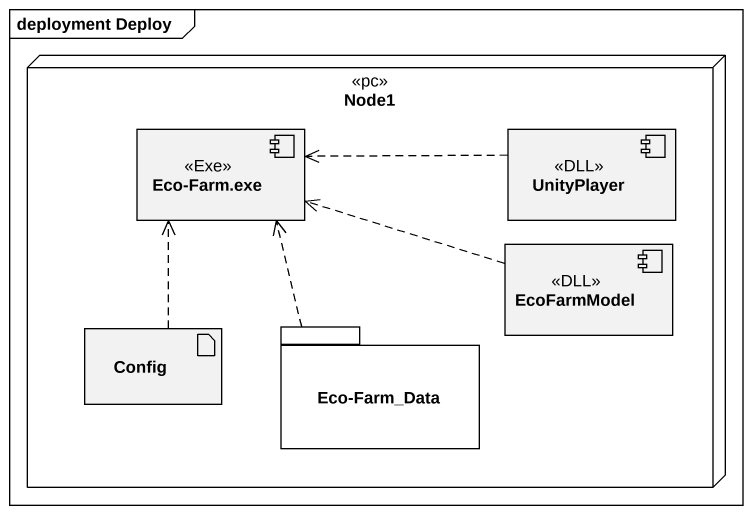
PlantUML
@startuml
mainframe deployment Deploy
node Node1 <<pc>> {
  component "Eco-Farm.exe" as Eco_Farm_exe <<Exe>>
  component UnityPlayer <<DLL>>
  component EcoFarmModel <<DLL>>
  artifact Config
  package "Eco-Farm_Data" as Eco_Farm_Data {
  }
}
UnityPlayer .left.> Eco_Farm_exe
EcoFarmModel .left.> Eco_Farm_exe
Config .up.> Eco_Farm_exe
Eco_Farm_Data .up.> Eco_Farm_exe
@enduml
